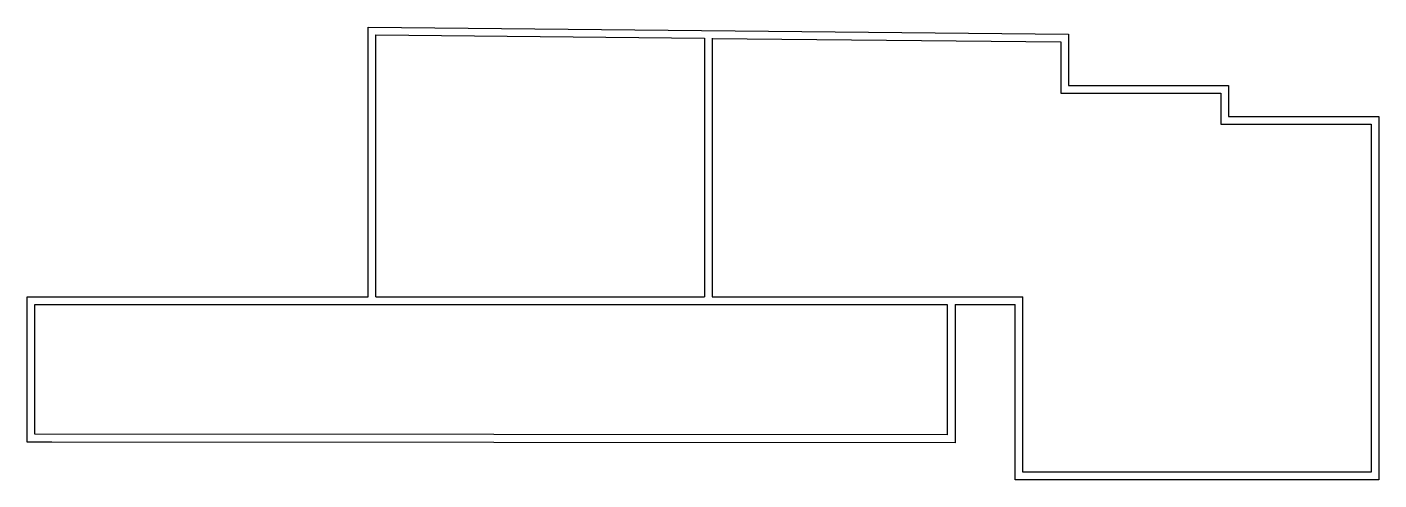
# Model space of a CAD drawing. Header units: millimetres. Extents: x -820 to 33769, y 1727 to 13319.
import ezdxf

# ---------------------------------------------------------------- set-up
doc = ezdxf.new("R2010")
doc.units = ezdxf.units.MM
doc.layers.add('墙', color=70, linetype='Continuous', lineweight=30)

msp = doc.modelspace()

# ---------------------------------------------------------------- linework, layer by layer
at = {"layer": '墙'}
for points in [[(1208, 6417), (7905, 6417), (7905, 13319), (25830, 13136), (25830, 11826), (29921, 11826), (29921, 11029), (33769, 11029), (33769, 1727), (24459, 1727), (24459, 4097)], [(8105, 6417), (8105, 13117), (16512, 13031)], [(16512, 13031), (16512, 6417)], [(16712, 13031), (16712, 6417)], [(16712, 13029), (25630, 12938), (25630, 11626), (29721, 11626), (29721, 10829), (33569, 10829), (33569, 1927), (24659, 1927), (24659, 4097)], [(-820, 5448), (-820, 6417), (1208, 6417)], [(8105, 6417), (9215, 6417)], [(9215, 6417), (16512, 6417)], [(16712, 6417), (19954, 6417)], [(18954, 6417), (24659, 6417)], [(24659, 3097), (24659, 6417), (24659, 6417)], [(-620, 5448), (-620, 6217), (1208, 6217)], [(1208, 6217), (8105, 6217)], [(8105, 6217), (9215, 6217)], [(9215, 6217), (19954, 6217)], [(22725, 6217), (22725, 2879), (11122, 2889)], [(22925, 6217), (22925, 2679), (11122, 2689)], [(18954, 6217), (22725, 6217)], [(22925, 6217), (24459, 6217)], [(24459, 4097), (24459, 6217)], [(-187, 2696), (-820, 2696), (-820, 5448)], [(-620, 2898), (-620, 5448)], [(11122, 2889), (-620, 2898)], [(11122, 2687), (-187, 2696)], [(1595, 2696), (1595, 2696)], [(1595, 2696), (1595, 2696)]]:
    msp.add_lwpolyline(points, dxfattribs=at)

doc.saveas('drawing.dxf')
